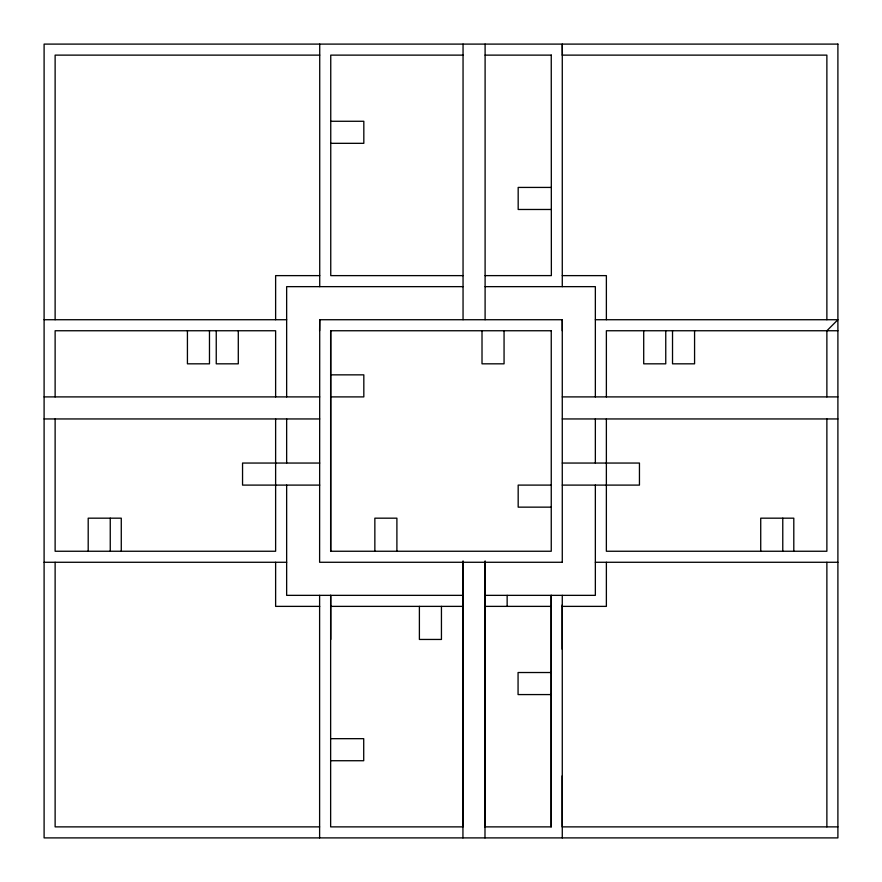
<?xml version="1.0" encoding="UTF-8"?>
<svg xmlns="http://www.w3.org/2000/svg" width="882" height="882" viewBox="0 0 882 882"><rect width="100%" height="100%" fill="white"/><g stroke="black" fill="none" stroke-linecap="round" stroke-linejoin="round"><path stroke-width="1.32" d="M562.385 562.275L319.615 562.275L319.725 319.725L562.275 319.725L562.275 330.75M319.725 55.125L55.125 55.125L55.125 319.725M463.05 55.125L330.75 55.125L330.75 275.625L463.05 275.625M485.1 55.125L551.36 55.125M562.275 55.125L826.875 55.125L826.875 319.725M330.75 121.275L363.825 121.275L363.825 143.325L330.75 143.325M551.25 187.425L518.175 187.425L518.175 209.475L551.25 209.475M319.725 275.625L275.625 275.625L275.625 319.725M485.1 275.625L551.36 275.603L551.25 55.125M562.275 275.625L606.375 275.625L606.375 319.725M463.05 286.65L286.65 286.65L286.65 396.9M485.1 286.65L595.35 286.65L595.35 396.9M44.1 319.725L286.65 319.725M595.35 319.725L837.9 319.725L826.875 330.75L826.875 396.9M319.615 330.75L319.725 319.725M837.9 330.75L606.375 330.75L606.375 396.9M330.75 374.85L363.825 374.85L363.825 396.9L330.75 396.9M44.1 396.9L319.725 396.9M562.275 396.9L837.9 396.9M44.1 418.95L319.725 418.95M562.275 418.95L837.9 418.95M319.725 463.05L242.55 463.05L242.55 485.1L319.725 485.1M562.275 463.05L639.45 463.05L639.45 485.1L562.275 485.1M551.25 485.1L518.175 485.1L518.175 507.15L551.25 507.15M44.1 562.275L286.65 562.275M595.35 562.275L837.9 562.275M463.05 595.35L286.65 595.35L286.65 485.1M485.1 595.35L595.35 595.35L595.35 485.1M319.725 606.375L275.625 606.375L275.625 562.275M330.75 606.375L463.05 606.375M485.1 606.375L551.25 606.375M562.275 606.375L606.375 606.375L606.375 562.275M551.14 672.525L518.065 672.525L518.065 694.575L551.14 694.575M330.64 738.675L363.715 738.675L363.715 760.725L330.64 760.725M319.615 826.875L55.125 826.875L55.125 562.275M484.99 826.875L551.25 826.875L551.25 595.35M837.9 826.875L562.165 826.875L562.165 775.884M562.385 55.125L562.275 44.1L562.275 286.65M826.875 418.95L826.875 551.25L606.364 551.25L606.375 418.95M826.875 562.275L826.875 826.875M793.8 551.25L793.8 518.175L760.725 518.175L760.725 551.25M782.775 518.175L782.775 551.25M694.575 330.75L694.575 363.825L672.525 363.825L672.525 330.75M665.756 330.75L665.756 363.825L643.706 363.825L643.706 330.75M595.35 418.95L595.35 463.05M562.275 319.725L562.275 562.275M562.275 595.35L562.275 837.9M562.165 604.997L562.165 649.218M551.14 595.35L551.14 826.875M507.15 595.35L507.15 606.375M504.063 330.75L504.063 363.825L482.013 363.825L482.013 330.75M485.1 44.1L485.1 319.725M485.1 560.897L485.1 826.875M484.99 562.275L484.99 837.9M463.05 44.1L463.05 319.725M463.05 560.897L463.05 826.875L330.64 826.875L330.64 595.35M462.94 562.275L462.94 837.9M441.441 606.375L441.441 639.45L419.391 639.45L419.391 606.375M396.9 551.25L396.9 518.175L374.85 518.175L374.85 551.25M330.75 330.75L330.75 551.25M330.75 595.35L330.75 639.45M319.725 44.1L319.725 286.65M319.615 595.35L319.615 837.9M286.65 418.95L286.65 463.05M275.625 396.9L275.625 330.75L55.125 330.75L55.125 396.9M275.625 418.95L275.625 551.25L55.125 551.25L55.125 418.95M238.294 330.75L238.294 363.825L216.244 363.825L216.244 330.75M209.475 330.75L209.475 363.825L187.425 363.825L187.425 330.75M121.275 551.25L121.275 518.175L88.2 518.175L88.2 551.25M110.25 518.175L110.25 551.25M837.9 44.1L44.1 44.1L44.1 837.9L837.9 837.9L837.9 44.1M551.25 330.75L330.64 330.75L330.64 551.25L551.25 551.25L551.25 330.75"/></g></svg>
